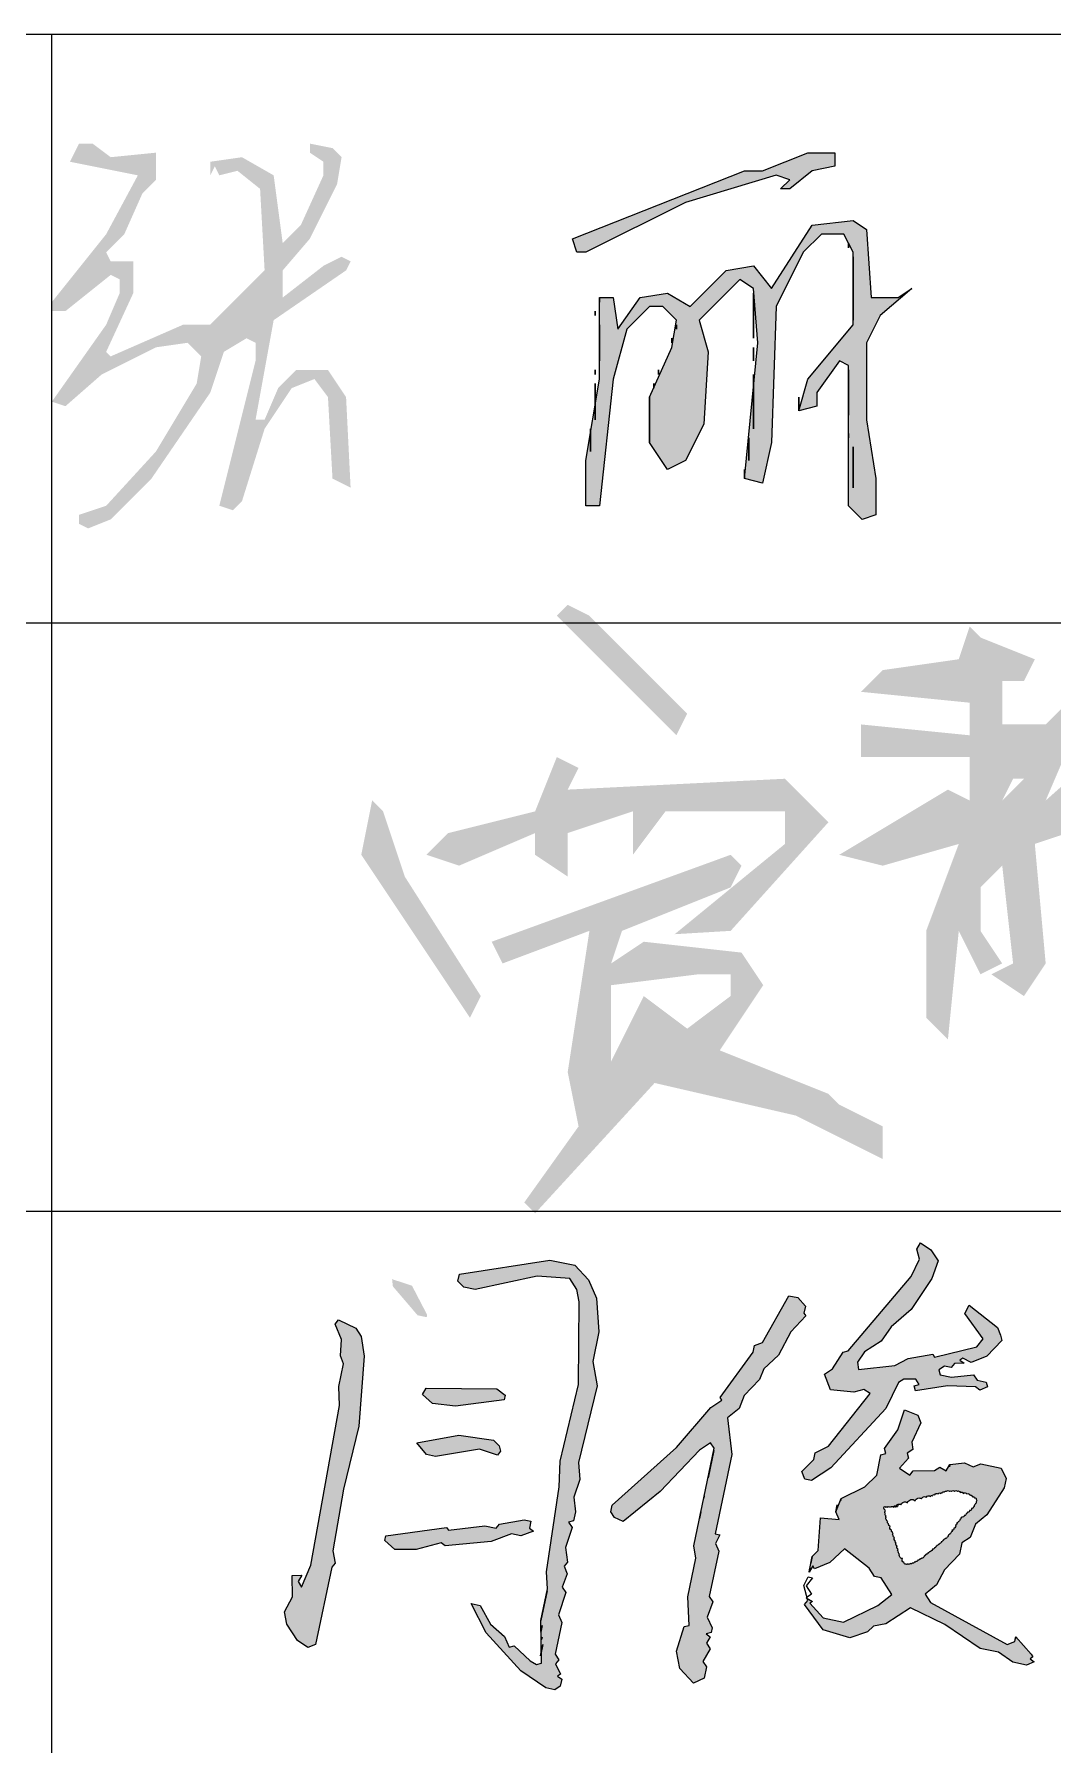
# Model space of a CAD drawing. Extents: x 5109802 to 7068445, y -422737 to 2032183.
# Drawn here: x 5113783 to 5114908, y -276416 to -274527 of the extents above; entities that cross this region are included whole.
import ezdxf

# ---------------------------------------------------------------- set-up
doc = ezdxf.new("R2010")
doc.units = 0
doc.header["$LTSCALE"] = 1000
doc.header["$MEASUREMENT"] = 0
doc.layers.get('0').update_dxf_attribs({"linetype": 'CONTINUOUS'})

msp = doc.modelspace()

# ---------------------------------------------------------------- hatches: boundary and pattern name
at = {"linetype": 'Continuous'}
h = msp.add_hatch(color=0, dxfattribs=at)
h.paths.add_polyline_path([(5113917.1, -274687.9), (5113917.1, -274657.9), (5113867.1, -274662.9), (5113847.1, -274647.9), (5113832.1, -274647.9), (5113822.1, -274667.9), (5113897.1, -274682.9), (5113862.1, -274747.9), (5113802.1, -274822.9), (5113802.1, -274832.9), (5113817.1, -274832.9), (5113867.1, -274792.9), (5113877.1, -274797.9), (5113877.1, -274812.9), (5113862.1, -274847.9), (5113802.1, -274932.9), (5113817.1, -274937.9), (5113857.1, -274902.9), (5113917.1, -274872.9), (5113952.1, -274867.9), (5113967.1, -274882.9), (5113962.1, -274912.9), (5113917.1, -274987.9), (5113862.1, -275047.9), (5113832.1, -275057.9), (5113832.1, -275067.9), (5113842.1, -275072.9), (5113867.1, -275062.9), (5113912.1, -275017.9), (5113977.1, -274922.9), (5113992.1, -274877.9), (5114017.1, -274862.9), (5114027.1, -274867.9), (5114027.1, -274887.9), (5113987.1, -275047.9), (5114002.1, -275052.9), (5114012.1, -275042.9), (5114037.1, -274962.9), (5114067.1, -274917.9), (5114092.1, -274907.9), (5114107.1, -274927.9), (5114112.1, -275017.9), (5114132.1, -275027.9), (5114127.1, -274927.9), (5114107.1, -274897.9), (5114072.1, -274897.9), (5114052.1, -274917.9), (5114037.1, -274952.9), (5114027.1, -274952.9), (5114047.1, -274842.9), (5114127.1, -274787.9), (5114132.1, -274777.9), (5114122.1, -274772.9), (5114102.1, -274782.9), (5114057.1, -274817.9), (5114057.1, -274787.9), (5114087.1, -274752.9), (5114117.1, -274692.9), (5114122.1, -274662.9), (5114112.1, -274652.9), (5114087.1, -274647.9), (5114087.1, -274657.9), (5114102.1, -274667.9), (5114102.1, -274682.9), (5114077.1, -274737.9), (5114057.1, -274757.9), (5114047.1, -274682.9), (5114012.1, -274662.9), (5113977.1, -274667.9), (5113977.1, -274682.9), (5113982.1, -274672.9), (5113987.1, -274682.9), (5114007.1, -274677.9), (5114032.1, -274697.9), (5114037.1, -274787.9), (5113977.1, -274847.9), (5113947.1, -274847.9), (5113867.1, -274882.9), (5113862.1, -274877.9), (5113892.1, -274812.9), (5113892.1, -274777.9), (5113867.1, -274777.9), (5113862.1, -274767.9), (5113882.1, -274747.9), (5113902.1, -274702.9)])
h.paths.add_polyline_path([(5114502.1, -274712.9), (5114602.1, -274682.9), (5114617.1, -274687.9), (5114607.1, -274697.9), (5114617.1, -274697.9), (5114642.1, -274677.9), (5114667.1, -274672.9), (5114667.1, -274657.9), (5114637.1, -274657.9), (5114587.1, -274677.9), (5114567.1, -274677.9), (5114377.1, -274752.9), (5114382.1, -274767.9), (5114392.1, -274767.9)])
h.paths.add_polyline_path([(5114437.1, -274852.9), (5114462.1, -274827.9), (5114477.1, -274827.9), (5114492.1, -274842.9), (5114487.1, -274872.9), (5114462.1, -274927.9), (5114462.1, -274977.9), (5114482.1, -275007.9), (5114502.1, -274997.9), (5114522.1, -274957.9), (5114527.1, -274877.9), (5114517.1, -274842.9), (5114562.1, -274797.9), (5114577.1, -274807.9), (5114582.1, -274867.9), (5114567.1, -275017.9), (5114587.1, -275022.9), (5114597.1, -274977.9), (5114602.1, -274827.9), (5114632.1, -274767.9), (5114652.1, -274747.9), (5114677.1, -274747.9), (5114687.1, -274767.9), (5114687.1, -274847.9), (5114637.1, -274907.9), (5114627.1, -274942.9), (5114647.1, -274937.9), (5114647.1, -274922.9), (5114672.1, -274887.9), (5114682.1, -274892.9), (5114682.1, -275047.9), (5114697.1, -275062.9), (5114712.1, -275057.9), (5114712.1, -275017.9), (5114702.1, -274952.9), (5114702.1, -274867.9), (5114717.1, -274837.9), (5114752.1, -274807.9), (5114737.1, -274817.9), (5114707.1, -274817.9), (5114702.1, -274742.9), (5114687.1, -274732.9), (5114642.1, -274737.9), (5114597.1, -274807.9), (5114577.1, -274782.9), (5114547.1, -274787.9), (5114507.1, -274827.9), (5114482.1, -274812.9), (5114452.1, -274817.9), (5114427.1, -274852.9), (5114422.1, -274817.9), (5114407.1, -274817.9), (5114407.1, -274822.9), (5114407.1, -274907.9), (5114392.1, -274997.9), (5114392.1, -275047.9), (5114407.1, -275047.9), (5114422.1, -274907.9)])
h.paths.add_polyline_path([(5115152.1, -274662.9), (5115187.1, -274652.9), (5115192.1, -274657.9), (5115172.1, -274692.9), (5115182.1, -274687.9), (5115242.1, -274627.9), (5115362.1, -274587.9), (5115367.1, -274577.9), (5115347.1, -274572.9), (5115337.1, -274582.9), (5115302.1, -274587.9), (5115247.1, -274612.9), (5115237.1, -274602.9), (5115257.1, -274562.9), (5115257.1, -274547.9), (5115247.1, -274542.9), (5115212.1, -274622.9), (5115132.1, -274662.9), (5115117.1, -274657.9), (5115107.1, -274612.9), (5115092.1, -274607.9), (5115092.1, -274642.9), (5115102.1, -274672.9), (5115037.1, -274702.9), (5115067.1, -274707.9), (5115077.1, -274697.9), (5115102.1, -274692.9), (5115122.1, -274722.9), (5115157.1, -274732.9), (5115112.1, -274782.9), (5115107.1, -274797.9), (5114992.1, -274902.9), (5114987.1, -274922.9), (5115027.1, -274927.9), (5115077.1, -274902.9), (5115132.1, -274862.9), (5115142.1, -274872.9), (5115142.1, -274902.9), (5115067.1, -274982.9), (5115067.1, -274992.9), (5115097.1, -274982.9), (5115152.1, -274987.9), (5115162.1, -274977.9), (5115162.1, -274907.9), (5115217.1, -274867.9), (5115242.1, -274867.9), (5115252.1, -274877.9), (5115252.1, -274897.9), (5115267.1, -274897.9), (5115277.1, -274877.9), (5115262.1, -274852.9), (5115202.1, -274857.9), (5115177.1, -274877.9), (5115162.1, -274877.9), (5115157.1, -274857.9), (5115202.1, -274827.9), (5115197.1, -274802.9), (5115187.1, -274792.9), (5115187.1, -274817.9), (5115177.1, -274827.9), (5115162.1, -274822.9), (5115162.1, -274787.9), (5115177.1, -274782.9), (5115157.1, -274757.9), (5115167.1, -274747.9), (5115167.1, -274732.9), (5115157.1, -274727.9), (5115162.1, -274712.9), (5115142.1, -274717.9), (5115122.1, -274687.9)])
h.paths.add_polyline_path([(5115342.1, -274732.9), (5115332.1, -274707.9), (5115337.1, -274682.9), (5115322.1, -274667.9), (5115317.1, -274712.9), (5115337.1, -274852.9), (5115332.1, -274902.9), (5115342.1, -274952.9), (5115342.1, -275062.9), (5115332.1, -275072.9), (5115297.1, -275077.9), (5115307.1, -275087.9), (5115357.1, -275087.9), (5115362.1, -275027.9), (5115362.1, -274992.9)])
h = msp.add_hatch(color=0)
h.dxf.hatch_style = 1
h.paths.add_polyline_path([(5114395.9, -275169.4), (5114371.9, -275157.4), (5114359.9, -275169.4), (5114491.9, -275301.4), (5114503.9, -275277.4)])
h = msp.add_hatch(color=0)
h.dxf.hatch_style = 1
h.paths.add_polyline_path([(5114887.9, -275217.4), (5114827.9, -275193.4), (5114815.9, -275181.4), (5114803.9, -275217.4), (5114719.9, -275229.4), (5114695.9, -275253.4), (5114815.9, -275265.4), (5114815.9, -275301.4), (5114695.9, -275289.4), (5114695.9, -275325.4), (5114815.9, -275325.4), (5114815.9, -275373.4), (5114791.9, -275361.4), (5114671.9, -275433.4), (5114719.9, -275445.4), (5114803.9, -275421.4), (5114767.9, -275517.4), (5114767.9, -275613.4), (5114791.9, -275637.4), (5114803.9, -275517.4), (5114827.9, -275565.4), (5114851.9, -275553.4), (5114827.9, -275517.4), (5114827.9, -275469.4), (5114851.9, -275445.4), (5114863.9, -275553.4), (5114839.9, -275565.4), (5114875.9, -275589.4), (5114899.9, -275553.4), (5114887.9, -275421.4), (5114959.9, -275397.4), (5114983.9, -275421.4), (5115007.9, -275409.4), (5114935.9, -275481.4), (5114959.9, -275505.4), (5114995.9, -275481.4), (5115007.9, -275625.4), (5114995.9, -275649.4), (5114971.9, -275601.4), (5114959.9, -275649.4), (5114995.9, -275697.4), (5115031.9, -275685.4), (5115031.9, -275493.4), (5115055.9, -275493.4), (5115103.9, -275445.4), (5115151.9, -275349.4), (5115259.9, -275325.4), (5115259.9, -275349.4), (5115223.9, -275337.4), (5115139.9, -275481.4), (5115163.9, -275493.4), (5115199.9, -275433.4), (5115247.9, -275397.4), (5115259.9, -275505.4), (5115307.9, -275505.4), (5115295.9, -275397.4), (5115343.9, -275409.4), (5115367.9, -275385.4), (5115403.9, -275385.4), (5115403.9, -275337.4), (5115355.9, -275253.4), (5115355.9, -275349.4), (5115343.9, -275373.4), (5115295.9, -275361.4), (5115295.9, -275313.4), (5115331.9, -275277.4), (5115319.9, -275253.4), (5115187.9, -275313.4), (5115115.9, -275277.4), (5115079.9, -275277.4), (5115019.9, -275313.4), (5115043.9, -275265.4), (5114971.9, -275253.4), (5114971.9, -275217.4), (5114899.9, -275289.4), (5114851.9, -275289.4), (5114851.9, -275241.4), (5114875.9, -275241.4)])
h.paths.add_polyline_path([(5114863.9, -275349.4), (5114875.9, -275349.4), (5114851.9, -275373.4)], flags=16)
h.paths.add_polyline_path([(5114935.9, -275289.4), (5114971.9, -275277.4), (5115007.9, -275277.4), (5114899.9, -275373.4)], flags=16)
h.paths.add_polyline_path([(5114995.9, -275373.4), (5115079.9, -275313.4), (5115115.9, -275313.4), (5115115.9, -275349.4), (5115043.9, -275469.4), (5115031.9, -275457.4), (5115067.9, -275409.4), (5115055.9, -275361.4)], flags=16)
h = msp.add_hatch(color=0)
h.dxf.hatch_style = 1
h.paths.add_polyline_path([(5114191.9, -275457.4), (5114167.9, -275385.4), (5114155.9, -275373.4), (5114143.9, -275433.4), (5114263.9, -275613.4), (5114275.9, -275589.4)])
h.paths.add_polyline_path([(5114335.9, -275409.4), (5114335.9, -275433.4), (5114371.9, -275457.4), (5114371.9, -275409.4), (5114443.9, -275385.4), (5114443.9, -275433.4), (5114479.9, -275385.4), (5114611.9, -275385.4), (5114611.9, -275421.4), (5114490.1, -275521.1), (5114551.9, -275517.4), (5114659.9, -275397.4), (5114611.9, -275349.4), (5114371.9, -275361.4), (5114383.9, -275337.4), (5114359.9, -275325.4), (5114335.9, -275385.4), (5114239.9, -275409.4), (5114215.9, -275433.4), (5114251.9, -275445.4)])
h.paths.add_polyline_path([(5114551.9, -275469.4), (5114563.9, -275445.4), (5114551.9, -275433.4), (5114287.9, -275529.4), (5114299.9, -275553.4), (5114395.9, -275517.4), (5114371.9, -275673.4), (5114383.9, -275733.4), (5114323.9, -275817.4), (5114335.9, -275829.4), (5114467.9, -275685.4), (5114623.9, -275721.4), (5114719.9, -275769.4), (5114719.9, -275733.4), (5114671.9, -275709.4), (5114659.9, -275697.4), (5114539.9, -275649.4), (5114587.9, -275577.4), (5114563.9, -275541.4), (5114455.9, -275529.4), (5114419.9, -275553.4), (5114431.9, -275517.4)])
h.paths.add_polyline_path([(5114419.9, -275577.4), (5114515.9, -275565.4), (5114551.9, -275565.4), (5114551.9, -275589.4), (5114503.9, -275625.4), (5114455.9, -275589.4), (5114419.9, -275661.4)], flags=16)
h = msp.add_hatch(color=256, dxfattribs=at)
h.paths.add_polyline_path([(5114147, -275987.1), (5114143.7, -275965.5), (5114137.7, -275956.4), (5114118.7, -275947.2), (5114115.2, -275951.7), (5114122, -275968.9), (5114120.9, -275986.9), (5114124.3, -275995.5), (5114119.1, -276020.5), (5114119.9, -276041.6), (5114088.3, -276218.1), (5114078, -276242.1), (5114074, -276236), (5114078.1, -276229), (5114067.6, -276229.5), (5114067.9, -276253.1), (5114059.2, -276269.6), (5114061.6, -276283.1), (5114073.5, -276301.3), (5114085, -276308.9), (5114093.5, -276305.5), (5114111.3, -276220.3), (5114114.9, -276215.8), (5114112.5, -276202.2), (5114124.1, -276134.1), (5114141.3, -276064.4)])
h.paths.add_polyline_path([(5114199.9, -275909.3), (5114177.9, -275902.1), (5114178.8, -275910.1), (5114206.1, -275942), (5114216.2, -275944.1), (5114216.7, -275941.6)])
h.paths.add_polyline_path([(5114338, -275898.9), (5114374.2, -275901.3), (5114382.1, -275913.4), (5114384.5, -275927), (5114383.7, -276018.3), (5114363.4, -276103), (5114362.6, -276131.6), (5114348.3, -276225.4), (5114349.6, -276244), (5114342.3, -276279), (5114342.9, -276326.2), (5114337.3, -276327.7), (5114330.3, -276323.6), (5114312.9, -276306.9), (5114307.4, -276308.4), (5114302, -276296.8), (5114286.5, -276283.1), (5114275.1, -276262.4), (5114265.1, -276260.3), (5114281.9, -276292.6), (5114320.2, -276334.6), (5114347.7, -276353.4), (5114357.7, -276355.5), (5114363.7, -276351.5), (5114365.3, -276344), (5114360.8, -276340.5), (5114363.8, -276338.5), (5114358.4, -276326.9), (5114362, -276322.4), (5114358, -276316.3), (5114365.3, -276281.3), (5114361.9, -276272.7), (5114369.7, -276248.2), (5114365.7, -276242.1), (5114371.3, -276227.6), (5114367.9, -276219), (5114371.5, -276214.5), (5114369.6, -276198.4), (5114376.8, -276176.4), (5114372.8, -276170.4), (5114378.4, -276168.9), (5114380.5, -276158.9), (5114378.6, -276142.8), (5114385.3, -276123.3), (5114384, -276104.7), (5114404.3, -276020), (5114399.5, -275992.9), (5114406.3, -275960.3), (5114403.6, -275923.1), (5114394.7, -275902.9), (5114379.8, -275886.7), (5114352.3, -275881), (5114252.2, -275896.7), (5114250.6, -275904.2), (5114257.1, -275910.8), (5114269.6, -275913.4)])
h.paths.add_polyline_path([(5114293.8, -276023.1), (5114215.5, -276022.4), (5114211.4, -276029.4), (5114222.4, -276039.5), (5114247.9, -276042.2), (5114301.7, -276035.2), (5114302.8, -276030.2)])
h.paths.add_polyline_path([(5114296.3, -276086.3), (5114289.8, -276079.8), (5114251.7, -276074.4), (5114205.4, -276083), (5114215.8, -276095.7), (5114225.9, -276097.8), (5114274.6, -276089.7), (5114294.2, -276096.4), (5114297.7, -276091.9)])
h.paths.add_polyline_path([(5114310, -276183.4), (5114320, -276185.5), (5114334.1, -276180.6), (5114329.6, -276177), (5114331.2, -276169.5), (5114323.7, -276167.9), (5114296.5, -276172.7), (5114293, -276177.2), (5114280.4, -276174.6), (5114240.2, -276179.2), (5114238.2, -276176.2), (5114170.9, -276185.7), (5114169.8, -276190.7), (5114180.8, -276200.8), (5114204.4, -276200.5), (5114232.1, -276193.2), (5114236.5, -276196.8), (5114287.3, -276191.7)])
h.paths.add_polyline_path([(5114583.6, -276013), (5114588.7, -276001), (5114604.9, -275986.1), (5114618.2, -275960.1), (5114634.9, -275942.7), (5114632.9, -275939.7), (5114634.5, -275932.1), (5114626, -275922.5), (5114616, -275920.4), (5114586.9, -275971.9), (5114578.4, -275975.3), (5114576.8, -275982.8), (5114540.2, -276032.7), (5114542.2, -276035.8), (5114530.1, -276043.7), (5114492, -276088), (5114421.2, -276151.7), (5114419.6, -276159.2), (5114423.6, -276165.3), (5114433.1, -276169.9), (5114474.1, -276136.6), (5114517.6, -276090.8), (5114529.7, -276082.9), (5114533.7, -276088.9), (5114511.2, -276196.7), (5114513.6, -276210.2), (5114504.7, -276252.8), (5114505.9, -276284.5), (5114500.4, -276285.9), (5114492.1, -276313), (5114495.9, -276332.1), (5114510.9, -276348.3), (5114522.5, -276342.9), (5114525.1, -276330.3), (5114521.1, -276324.3), (5114529.3, -276310.3), (5114525.3, -276304.2), (5114529.4, -276297.2), (5114524.9, -276293.7), (5114530.4, -276292.2), (5114531.5, -276287.2), (5114526.1, -276275.6), (5114532.2, -276258.6), (5114528.3, -276252.5), (5114538.7, -276202.4), (5114535.3, -276193.9), (5114539.9, -276184.4), (5114534.9, -276183.3), (5114553.2, -276095.6), (5114548.6, -276055.4), (5114561.2, -276045), (5114566.9, -276030.5)])
h.paths.add_polyline_path([(5114729.2, -275954.6), (5114751.4, -275935.7), (5114774.3, -275901.2), (5114781, -275881.7), (5114773.1, -275869.6), (5114761.6, -275861.9), (5114757.5, -275868.9), (5114760.5, -275880), (5114751.3, -275899), (5114681.8, -275981.3), (5114676.2, -275982.7), (5114664.5, -276001.2), (5114655.4, -276007.1), (5114662.3, -276024.3), (5114687.9, -276027), (5114699, -276024.1), (5114705.9, -276028.2), (5114659.8, -276086.5), (5114645.1, -276093.9), (5114643.6, -276101.4), (5114630.4, -276114.4), (5114633.8, -276122.9), (5114641.3, -276124.5), (5114662.6, -276110.6), (5114723.4, -276044.9), (5114737.2, -276016.4), (5114743.2, -276012.4), (5114756.3, -276012.5), (5114760.3, -276018.6), (5114754.7, -276020), (5114756.2, -276025.6), (5114791.4, -276019.9), (5114822.5, -276021.1), (5114827, -276024.7), (5114835.5, -276021.2), (5114834.1, -276015.7), (5114824.1, -276013.6), (5114820.1, -276007.6), (5114796, -276010.4), (5114783.4, -276007.7), (5114782, -276002.2), (5114788, -275998.2), (5114795.6, -275999.8), (5114799.1, -275995.3), (5114809.7, -275994.9), (5114805.2, -275991.4), (5114808.2, -275989.4), (5114817.7, -275994), (5114834.8, -275987.1), (5114851.6, -275969.7), (5114850.1, -275964.1), (5114846.7, -275955.6), (5114815.2, -275930.7), (5114810.6, -275940.2), (5114831, -275968), (5114823.9, -275977), (5114777.1, -275988.1), (5114775.1, -275985.1), (5114748, -275989.9), (5114733.3, -275997.3), (5114693.1, -276001.9), (5114692.2, -275993.9), (5114699.8, -275982.4), (5114718, -275970.5)])
h.paths.add_polyline_path([(5114752.2, -276082.3), (5114761.9, -276060.8), (5114758.5, -276052.2), (5114743.9, -276046.6), (5114736.7, -276068.6), (5114722, -276089), (5114723.4, -276094.6), (5114717.9, -276096), (5114713.2, -276118.6), (5114700, -276131.5), (5114673.8, -276144.4), (5114668.2, -276158.9), (5114671.6, -276167.4), (5114651, -276165.7), (5114648.7, -276201.9), (5114642.1, -276208.3), (5114640.6, -276215.9), (5114638.5, -276225.9), (5114642.5, -276218.9), (5114644.5, -276221.9), (5114661.6, -276215), (5114677.8, -276200.1), (5114704.8, -276221.4), (5114710.7, -276230.5), (5114718.2, -276232.1), (5114730.1, -276250.3), (5114714.5, -276262.7), (5114676.6, -276280.9), (5114654.1, -276276.2), (5114639.2, -276260), (5114642.2, -276258.1), (5114636.6, -276254.8), (5114637.2, -276257), (5114633.6, -276261.5), (5114654, -276289.3), (5114683.5, -276298.1), (5114703.2, -276291.7), (5114709.7, -276285.2), (5114723.3, -276282.9), (5114750.6, -276265), (5114788.6, -276283.4), (5114827.5, -276309.9), (5114847.6, -276314.1), (5114863.5, -276325.2), (5114878.6, -276328.4), (5114887.1, -276324.9), (5114882.6, -276321.4), (5114885.7, -276319.4), (5114883.7, -276316.4), (5114866.8, -276297.2), (5114866.3, -276299.7), (5114865.7, -276302.2), (5114857.2, -276305.6), (5114772.7, -276259.2), (5114766.8, -276250.1), (5114779.4, -276239.7), (5114788.1, -276223.2), (5114804.8, -276205.7), (5114807.4, -276193.2), (5114816.5, -276187.3), (5114822.2, -276172.8), (5114834.8, -276162.3), (5114854.2, -276132.4), (5114856.3, -276122.3), (5114850.8, -276110.7), (5114828.3, -276106), (5114819.7, -276109.5), (5114810.2, -276104.9), (5114794.1, -276106.7), (5114790.1, -276113.7), (5114783.1, -276109.7), (5114777, -276113.6), (5114753.4, -276113.9), (5114749.8, -276118.4), (5114738.4, -276110.8), (5114748.5, -276099.8), (5114747, -276094.3), (5114753.1, -276090.3)])
h.paths.add_polyline_path([(5114755.8, -276146.8, -0.520567), (5114762.8, -276144.7, -0.520567), (5114768.2, -276143, -0.520567), (5114772.6, -276142, -0.520567), (5114774.7, -276141.4, -0.520567), (5114777.4, -276140.3, -0.520567), (5114781.2, -276139.2, -0.520567), (5114783.9, -276138.7, -0.520567), (5114785.6, -276138.2, -0.520567), (5114788.3, -276137.1, -0.520567), (5114790.4, -276136.5, -0.520567), (5114793.7, -276136.5, -0.520567), (5114795.9, -276136.5, -0.520567), (5114799.1, -276136.5, -0.520567), (5114802.4, -276136.5, -0.520567), (5114804.5, -276136.5, -0.520567), (5114805.6, -276137.6, -0.520567), (5114808.9, -276138.7, -0.520567), (5114812.7, -276139.2, -0.520567), (5114816.5, -276140.9, -0.520567), (5114818.1, -276141.4, -0.520567), (5114819.2, -276142.5, -0.520567), (5114821.3, -276143.6, -0.520567), (5114823, -276145.2, -0.520567), (5114823, -276147.9, -0.520567), (5114821.9, -276150.1, -0.520567), (5114820.8, -276151.7, -0.520567), (5114819.7, -276153.9, -0.520567), (5114818.1, -276155.5, -0.520567), (5114815.9, -276157.7, -0.520567), (5114813.7, -276159.3, -0.520567), (5114812.1, -276160.9, -0.520567), (5114810, -276163.1, -0.520567), (5114807.2, -276164.7, -0.520567), (5114806.2, -276165.8, -0.520567), (5114805.1, -276167.4, -0.520567), (5114803.4, -276169.6, -0.520567), (5114801.8, -276171.2, -0.520567), (5114800.2, -276173.4, -0.520567), (5114798.6, -276177.2, -0.520567), (5114796.4, -276179.3, -0.520567), (5114795.3, -276181.5, -0.520567), (5114793.2, -276183.7, -0.520567), (5114792.1, -276184.7, -0.520567), (5114791, -276186.9, -0.520567), (5114788.8, -276188.5, -0.520567), (5114787.2, -276189.6, -0.520567), (5114786.1, -276190.7, -0.520567), (5114784.5, -276192.3, -0.520567), (5114782.9, -276193.9, -0.520567), (5114781.2, -276195, -0.520567), (5114779.6, -276196.1, -0.520567), (5114778.5, -276197.2, -0.520567), (5114776.9, -276198.8, -0.520567), (5114774.7, -276200.4, -0.520567), (5114773.1, -276202.1, -0.520567), (5114771.5, -276203.2, -0.520567), (5114769.8, -276204.2, -0.520567), (5114767.7, -276205.9, -0.520567), (5114766.6, -276206.9, -0.520567), (5114765.5, -276208, -0.520567), (5114762.8, -276210.2, -0.520567), (5114761.2, -276210.7, -0.520567), (5114758.5, -276212.4, -0.520567), (5114756.3, -276214, -0.520567), (5114754.7, -276214.5, -0.520567), (5114752.5, -276215.6, -0.520567), (5114750.3, -276216.2, -0.520567), (5114748.7, -276216.7, -0.520567), (5114747.1, -276216.7, -0.520567), (5114745.5, -276216.7, -0.520567), (5114743.3, -276215.1, -0.520567), (5114741.7, -276210.7, -0.520567), (5114738.4, -276205.3, -0.520567), (5114737.3, -276202.6, -0.520567), (5114736.8, -276199.9, -0.520567), (5114735.7, -276196.7, -0.520567), (5114734.6, -276195, -0.520567), (5114734.6, -276193.4, -0.520567), (5114734.1, -276191.2, -0.520567), (5114733, -276187.4, -0.520567), (5114731.4, -276185.3, -0.520567), (5114731.4, -276183.1, -0.520567), (5114730.8, -276181.5, -0.520567), (5114729.7, -276179.3, -0.520567), (5114728.1, -276175, -0.520567), (5114726.5, -276172.3, -0.520567), (5114725.4, -276169.6, -0.520567), (5114724.3, -276167.9, -0.520567), (5114723.8, -276165.2, -0.520567), (5114723.8, -276163.6, -0.520567), (5114722.7, -276162, -0.520567), (5114722.7, -276160.4, -0.520567), (5114722.7, -276158.7, -0.520567), (5114722.7, -276157.1, -0.520567), (5114721.6, -276155.5, -0.520567), (5114721.1, -276153.9, -0.520567), (5114723.2, -276153.9, -0.520567), (5114724.9, -276153.9, -0.520567), (5114727, -276153.9, -0.520567), (5114728.7, -276153.9, -0.435193), (5114731.5, -276153.5, -0.455955), (5114734.6, -276152.8, -0.520567), (5114740, -276151.2, -0.520567), (5114747.1, -276149, -0.520567)], flags=16)
h.paths.add_polyline_path([(5115120.5, -276046.8), (5115082.5, -276028.4), (5115076, -276021.8), (5115068, -276022.8), (5115061.5, -276016.2), (5115044, -276012.5), (5115049.8, -276034.7), (5115078.8, -276046), (5115085.3, -276052.5), (5115084.3, -276057.6), (5115106.8, -276062.3), (5115122, -276052.4)])
h.paths.add_polyline_path([(5115036.2, -276099.8), (5115019.2, -276093.6), (5115000.6, -276095), (5115008, -276109.6), (5115040, -276118.9), (5115041.9, -276135), (5115048.4, -276141.6), (5115057.1, -276125.1)])
h.paths.add_polyline_path([(5115077.5, -276202.6), (5115076, -276197.1), (5115085.1, -276191.1), (5115081.1, -276185.1), (5115089.2, -276184.1), (5115087.7, -276178.6), (5115093.3, -276177.1), (5115093.8, -276174.6), (5115084.8, -276167.5), (5115084.3, -276170), (5115083.8, -276172.5), (5115075.2, -276176), (5115045.3, -276206.3), (5115040.7, -276215.8), (5115025, -276228.2), (5115020.4, -276237.7), (5114985.1, -276256.5), (5114983.6, -276264), (5114987.5, -276270.1), (5115002, -276275.7), (5115025.2, -276264.9), (5115056.7, -276227), (5115054.7, -276224), (5115063.8, -276218), (5115062.3, -276212.5)])
h.paths.add_polyline_path([(5115214.7, -276009), (5115234.9, -276000.1), (5115288.7, -275993.1), (5115303.7, -275996.2), (5115327.8, -275993.4), (5115331.8, -275999.5), (5115333.9, -275989.4), (5115350.4, -275998.1), (5115358.9, -275994.7), (5115360, -275989.7), (5115342, -275975.4), (5115344, -275978.5), (5115338, -275982.4), (5115326.5, -275974.8), (5115295.4, -275973.5), (5115291.8, -275978), (5115269.3, -275973.3), (5115255.7, -275975.7), (5115251.7, -275969.6), (5115267.5, -275944.2), (5115272.2, -275921.6), (5115266.8, -275910), (5115252.8, -275901.9), (5115249.3, -275906.4), (5115246.5, -275931.9), (5115220.1, -275970.9), (5115214.5, -275972.3), (5115213, -275979.8), (5115170.1, -275997), (5115169.6, -275999.5), (5115168, -276007.1), (5115174, -276016.2), (5115141.1, -276048.5), (5115139, -276058.5), (5115130.9, -276059.5), (5115126.3, -276069), (5115135.8, -276073.6), (5115139.9, -276066.6), (5115144.9, -276067.6), (5115149, -276060.6), (5115154, -276061.7), (5115152.6, -276056.1), (5115175.7, -276045.3), (5115180.3, -276035.8), (5115198, -276026.4)])

# ---------------------------------------------------------------- linework, layer by layer
for p, q in [((5112302.1, -274527.1), (5123302.1, -274527.1)), ((5113802.1, -277777.1), (5113802.1, -274527.1)), ((5112302.1, -275177.1), (5117802.1, -275177.1)), ((5112302.1, -275827.1), (5117802.1, -275827.1))]:
    msp.add_line(p, q)
at = {"color": 0, "linetype": 'Continuous'}
for points in [[(5114667.1, -274657.9), (5114667.1, -274672.9), (5114642.1, -274677.9), (5114617.1, -274697.9), (5114607.1, -274697.9), (5114617.1, -274687.9), (5114602.1, -274682.9), (5114502.1, -274712.9), (5114392.1, -274767.9), (5114382.1, -274767.9), (5114377.1, -274752.9), (5114567.1, -274677.9), (5114587.1, -274677.9), (5114637.1, -274657.9), (5114667.1, -274657.9)], [(5114737.1, -274817.9), (5114752.1, -274807.9), (5114717.1, -274837.9), (5114702.1, -274867.9), (5114702.1, -274952.9), (5114712.1, -275017.9), (5114712.1, -275057.9), (5114697.1, -275062.9), (5114682.1, -275047.9), (5114682.1, -274892.9), (5114672.1, -274887.9), (5114647.1, -274922.9), (5114647.1, -274937.9), (5114627.1, -274942.9), (5114637.1, -274907.9), (5114687.1, -274847.9), (5114687.1, -274767.9), (5114677.1, -274747.9), (5114652.1, -274747.9), (5114632.1, -274767.9), (5114602.1, -274827.9), (5114597.1, -274977.9), (5114587.1, -275022.9), (5114567.1, -275017.9), (5114582.1, -274867.9), (5114577.1, -274807.9), (5114562.1, -274797.9), (5114517.1, -274842.9), (5114527.1, -274877.9), (5114522.1, -274957.9), (5114502.1, -274997.9), (5114482.1, -275007.9), (5114462.1, -274977.9), (5114462.1, -274927.9), (5114487.1, -274872.9), (5114492.1, -274842.9), (5114477.1, -274827.9), (5114462.1, -274827.9), (5114437.1, -274852.9), (5114422.1, -274907.9), (5114407.1, -275047.9), (5114392.1, -275047.9), (5114392.1, -274997.9), (5114407.1, -274907.9), (5114407.1, -274817.9), (5114422.1, -274817.9), (5114427.1, -274852.9), (5114452.1, -274817.9), (5114482.1, -274812.9), (5114507.1, -274827.9), (5114547.1, -274787.9), (5114577.1, -274782.9), (5114597.1, -274807.9), (5114642.1, -274737.9), (5114687.1, -274732.9), (5114702.1, -274742.9), (5114707.1, -274817.9), (5114737.1, -274817.9)], [(5114682.1, -274757.9), (5114682.1, -274762.9), (5114682.1, -274757.9)], [(5114687.1, -274772.9), (5114687.1, -274842.9), (5114687.1, -274772.9)], [(5114407.1, -274817.9), (5114407.1, -274822.9), (5114407.1, -274817.9)], [(5114577.1, -274812.9), (5114577.1, -274862.9), (5114577.1, -274812.9)], [(5114402.1, -274832.9), (5114402.1, -274837.9), (5114402.1, -274832.9)], [(5114407.1, -274847.9), (5114407.1, -274887.9), (5114407.1, -274847.9)], [(5114492.1, -274847.9), (5114492.1, -274852.9), (5114492.1, -274847.9)], [(5114487.1, -274862.9), (5114487.1, -274867.9), (5114487.1, -274862.9)], [(5114577.1, -274872.9), (5114577.1, -274887.9), (5114577.1, -274872.9)], [(5114402.1, -274897.9), (5114402.1, -274902.9), (5114402.1, -274897.9)], [(5114402.1, -274912.9), (5114402.1, -274952.9), (5114402.1, -274912.9)], [(5114467.1, -274912.9), (5114467.1, -274917.9), (5114467.1, -274912.9)], [(5114472.1, -274897.9), (5114472.1, -274902.9), (5114472.1, -274897.9)], [(5114577.1, -274902.9), (5114577.1, -274962.9), (5114577.1, -274902.9)], [(5114682.1, -274897.9), (5114682.1, -274947.9), (5114682.1, -274897.9)], [(5114462.1, -274927.9), (5114462.1, -274977.9), (5114462.1, -274927.9)], [(5114627.1, -274927.9), (5114627.1, -274942.9), (5114627.1, -274927.9)], [(5114397.1, -274962.9), (5114397.1, -274987.9), (5114397.1, -274962.9)], [(5114682.1, -274967.9), (5114682.1, -274972.9), (5114682.1, -274967.9)], [(5114572.1, -274972.9), (5114572.1, -274997.9), (5114572.1, -274972.9)], [(5114687.1, -274982.9), (5114687.1, -275027.9), (5114687.1, -274982.9)], [(5114567.1, -275007.9), (5114567.1, -275017.9), (5114567.1, -275007.9)]]:
    msp.add_lwpolyline(points, dxfattribs=at)
at = {"linetype": 'Continuous'}
for points in [[(5114850.1, -275964.1), (5114851.6, -275969.7), (5114834.8, -275987.1), (5114817.7, -275994), (5114808.2, -275989.4), (5114805.2, -275991.4), (5114809.7, -275994.9), (5114799.1, -275995.3), (5114795.6, -275999.8), (5114788, -275998.2), (5114782, -276002.2), (5114783.4, -276007.7), (5114796, -276010.4), (5114820.1, -276007.6), (5114824.1, -276013.6), (5114834.1, -276015.7), (5114835.5, -276021.2), (5114827, -276024.7), (5114822.5, -276021.1), (5114791.4, -276019.9), (5114756.2, -276025.6), (5114754.7, -276020), (5114760.3, -276018.6), (5114756.3, -276012.5), (5114743.2, -276012.4), (5114737.2, -276016.4), (5114723.4, -276044.9), (5114662.6, -276110.6), (5114641.3, -276124.5), (5114633.8, -276122.9), (5114630.4, -276114.4), (5114643.6, -276101.4), (5114645.1, -276093.9), (5114659.8, -276086.5), (5114705.9, -276028.2), (5114699, -276024.1), (5114687.9, -276027), (5114662.3, -276024.3), (5114655.4, -276007.1), (5114664.5, -276001.2), (5114676.2, -275982.7), (5114681.8, -275981.3), (5114751.3, -275899), (5114760.5, -275880), (5114757.5, -275868.9), (5114761.6, -275861.9), (5114773.1, -275869.6), (5114781, -275881.7), (5114774.3, -275901.2), (5114751.4, -275935.7), (5114729.2, -275954.6), (5114718, -275970.5), (5114699.8, -275982.4), (5114692.2, -275993.9), (5114693.1, -276001.9), (5114733.3, -275997.3), (5114748, -275989.9), (5114775.1, -275985.1), (5114777.1, -275988.1), (5114823.9, -275977), (5114831, -275968), (5114810.6, -275940.2), (5114815.2, -275930.7), (5114846.7, -275955.6), (5114850.1, -275964.1)], [(5114365.3, -276344), (5114363.7, -276351.5), (5114357.7, -276355.5), (5114347.7, -276353.4), (5114320.2, -276334.6), (5114281.9, -276292.6), (5114265.1, -276260.3), (5114275.1, -276262.4), (5114286.5, -276283.1), (5114302, -276296.8), (5114307.4, -276308.4), (5114312.9, -276306.9), (5114330.3, -276323.6), (5114337.3, -276327.7), (5114342.9, -276326.2), (5114342.3, -276279), (5114349.6, -276244), (5114348.3, -276225.4), (5114362.6, -276131.6), (5114363.4, -276103), (5114383.7, -276018.3), (5114384.5, -275927), (5114382.1, -275913.4), (5114374.2, -275901.3), (5114338, -275898.9), (5114269.6, -275913.4), (5114257.1, -275910.8), (5114250.6, -275904.2), (5114252.2, -275896.7), (5114352.3, -275881), (5114379.8, -275886.7), (5114394.7, -275902.9), (5114403.6, -275923.1), (5114406.3, -275960.3), (5114399.5, -275992.9), (5114404.3, -276020), (5114384, -276104.7), (5114385.3, -276123.3), (5114378.6, -276142.8), (5114380.5, -276158.9), (5114378.4, -276168.9), (5114372.8, -276170.4), (5114376.8, -276176.4), (5114369.6, -276198.4), (5114371.5, -276214.5), (5114367.9, -276219), (5114371.3, -276227.6), (5114365.7, -276242.1), (5114369.7, -276248.2), (5114361.9, -276272.7), (5114365.3, -276281.3), (5114358, -276316.3), (5114362, -276322.4), (5114358.4, -276326.9), (5114363.8, -276338.5), (5114360.8, -276340.5), (5114365.3, -276344)], [(5114634.5, -275932.1), (5114632.9, -275939.7), (5114634.9, -275942.7), (5114618.2, -275960.1), (5114604.9, -275986.1), (5114588.7, -276001), (5114583.6, -276013), (5114566.9, -276030.5), (5114561.2, -276045), (5114548.6, -276055.4), (5114553.2, -276095.6), (5114534.9, -276183.3), (5114539.9, -276184.4), (5114535.3, -276193.9), (5114538.7, -276202.4), (5114528.3, -276252.5), (5114532.2, -276258.6), (5114526.1, -276275.6), (5114531.5, -276287.2), (5114530.4, -276292.2), (5114524.9, -276293.7), (5114529.4, -276297.2), (5114525.3, -276304.2), (5114529.3, -276310.3), (5114521.1, -276324.3), (5114525.1, -276330.3), (5114522.5, -276342.9), (5114510.9, -276348.3), (5114495.9, -276332.1), (5114492.1, -276313), (5114500.4, -276285.9), (5114505.9, -276284.5), (5114504.7, -276252.8), (5114513.6, -276210.2), (5114511.2, -276196.7), (5114533.7, -276088.9), (5114529.7, -276082.9), (5114517.6, -276090.8), (5114474.1, -276136.6), (5114433.1, -276169.9), (5114423.6, -276165.3), (5114419.6, -276159.2), (5114421.2, -276151.7), (5114492, -276088), (5114530.1, -276043.7), (5114542.2, -276035.8), (5114540.2, -276032.7), (5114576.8, -275982.8), (5114578.4, -275975.3), (5114586.9, -275971.9), (5114616, -275920.4), (5114626, -275922.5), (5114634.5, -275932.1)], [(5114114.9, -276215.8), (5114111.3, -276220.3), (5114093.5, -276305.5), (5114085, -276308.9), (5114073.5, -276301.3), (5114061.6, -276283.1), (5114059.2, -276269.6), (5114067.9, -276253.1), (5114067.6, -276229.5), (5114078.1, -276229), (5114074, -276236), (5114078, -276242.1), (5114088.3, -276218.1), (5114119.9, -276041.6), (5114119.1, -276020.5), (5114124.3, -275995.5), (5114120.9, -275986.9), (5114122, -275968.9), (5114115.2, -275951.7), (5114118.7, -275947.2), (5114137.7, -275956.4), (5114143.7, -275965.5), (5114147, -275987.1), (5114141.3, -276064.4), (5114124.1, -276134.1), (5114112.5, -276202.2), (5114114.9, -276215.8)], [(5114302.8, -276030.2), (5114301.7, -276035.2), (5114247.9, -276042.2), (5114222.4, -276039.5), (5114211.4, -276029.4), (5114215.5, -276022.4), (5114293.8, -276023.1), (5114302.8, -276030.2)], [(5114883.7, -276316.4), (5114885.7, -276319.4), (5114882.6, -276321.4), (5114887.1, -276324.9), (5114878.6, -276328.4), (5114863.5, -276325.2), (5114847.6, -276314.1), (5114827.5, -276309.9), (5114788.6, -276283.4), (5114750.6, -276265), (5114723.3, -276282.9), (5114709.7, -276285.2), (5114703.2, -276291.7), (5114683.5, -276298.1), (5114654, -276289.3), (5114633.6, -276261.5), (5114637.2, -276257), (5114632.8, -276240.4), (5114637.4, -276230.9), (5114642.4, -276231.9), (5114635.3, -276240.9), (5114641.3, -276250), (5114635.2, -276254), (5114642.2, -276258.1), (5114639.2, -276260), (5114654.1, -276276.2), (5114676.6, -276280.9), (5114714.5, -276262.7), (5114730.1, -276250.3), (5114718.2, -276232.1), (5114710.7, -276230.5), (5114704.8, -276221.4), (5114677.8, -276200.1), (5114661.6, -276215), (5114644.5, -276221.9), (5114642.5, -276218.9), (5114638.5, -276225.9), (5114642.1, -276208.3), (5114648.7, -276201.9), (5114651, -276165.7), (5114671.6, -276167.4), (5114668.2, -276158.9), (5114673.8, -276144.4), (5114700, -276131.5), (5114713.2, -276118.6), (5114717.9, -276096), (5114723.4, -276094.6), (5114722, -276089), (5114736.7, -276068.6), (5114743.9, -276046.6), (5114758.5, -276052.2), (5114761.9, -276060.8), (5114752.2, -276082.3), (5114753.1, -276090.3), (5114747, -276094.3), (5114748.5, -276099.8), (5114738.4, -276110.8), (5114749.8, -276118.4), (5114753.4, -276113.9), (5114777, -276113.6), (5114783.1, -276109.7), (5114790.1, -276113.7), (5114794.1, -276106.7), (5114810.2, -276104.9), (5114819.7, -276109.5), (5114828.3, -276106), (5114850.8, -276110.7), (5114856.3, -276122.3), (5114854.2, -276132.4), (5114834.8, -276162.3), (5114822.2, -276172.8), (5114816.5, -276187.3), (5114807.4, -276193.2), (5114804.8, -276205.7), (5114788.1, -276223.2), (5114779.4, -276239.7), (5114766.8, -276250.1), (5114772.7, -276259.2), (5114857.2, -276305.6), (5114865.7, -276302.2), (5114866.8, -276297.2), (5114883.7, -276316.4)], [(5114296.3, -276086.3), (5114297.7, -276091.9), (5114294.2, -276096.4), (5114274.6, -276089.7), (5114225.9, -276097.8), (5114215.8, -276095.7), (5114205.4, -276083), (5114251.7, -276074.4), (5114289.8, -276079.8), (5114296.3, -276086.3)], [(5114533.2, -276091.4), (5114526.9, -276121.5), (5114533.2, -276091.4)], [(5114794.1, -276106.7), (5114793.6, -276109.2), (5114794.1, -276106.7)], [(5114522.7, -276141.5), (5114522.2, -276144), (5114522.7, -276141.5)], [(5114519, -276159.1), (5114517.5, -276166.6), (5114519, -276159.1)], [(5114669.7, -276151.3), (5114668.2, -276158.9), (5114669.7, -276151.3)], [(5114673.8, -276144.4), (5114673.3, -276146.9), (5114673.8, -276144.4)], [(5114329.6, -276177), (5114334.1, -276180.6), (5114320, -276185.5), (5114310, -276183.4), (5114287.3, -276191.7), (5114236.5, -276196.8), (5114232.1, -276193.2), (5114204.4, -276200.5), (5114180.8, -276200.8), (5114169.8, -276190.7), (5114170.9, -276185.7), (5114238.2, -276176.2), (5114240.2, -276179.2), (5114280.4, -276174.6), (5114293, -276177.2), (5114296.5, -276172.7), (5114323.7, -276167.9), (5114331.2, -276169.5), (5114329.6, -276177)], [(5114642.1, -276208.3), (5114640.6, -276215.9), (5114642.1, -276208.3)], [(5114639.5, -276220.9), (5114638.5, -276225.9), (5114639.5, -276220.9)], [(5114349.1, -276246.5), (5114342.3, -276279), (5114349.1, -276246.5)], [(5114343.7, -276284.6), (5114342.2, -276292.1), (5114343.7, -276284.6)], [(5114344.6, -276305.7), (5114341.9, -276318.2), (5114344.6, -276305.7)], [(5114343.6, -276297.6), (5114343.1, -276300.1), (5114343.6, -276297.6)], [(5114866.8, -276297.2), (5114866.3, -276299.7), (5114866.8, -276297.2)]]:
    msp.add_lwpolyline(points, dxfattribs=at)
msp.add_lwpolyline([(5114731.4, -276153.9, -0.520567), (5114734.6, -276152.8, -0.520567), (5114734.6, -276152.8, -0.520567), (5114740, -276151.2, -0.520567), (5114740, -276151.2, -0.520567), (5114747.1, -276149, -0.520567), (5114747.1, -276149, -0.520567), (5114755.8, -276146.8, -0.520567), (5114755.8, -276146.8, -0.520567), (5114762.8, -276144.7, -0.520567), (5114762.8, -276144.7, -0.520567), (5114768.2, -276143, -0.520567), (5114768.2, -276143, -0.520567), (5114772.6, -276142, -0.520567), (5114772.6, -276142, -0.520567), (5114774.7, -276141.4, -0.520567), (5114774.7, -276141.4, -0.520567), (5114777.4, -276140.3, -0.520567), (5114777.4, -276140.3, -0.520567), (5114781.2, -276139.2, -0.520567), (5114781.2, -276139.2, -0.520567), (5114783.9, -276138.7, -0.520567), (5114783.9, -276138.7, -0.520567), (5114785.6, -276138.2, -0.520567), (5114785.6, -276138.2, -0.520567), (5114788.3, -276137.1, -0.520567), (5114788.3, -276137.1, -0.520567), (5114790.4, -276136.5, -0.520567), (5114790.4, -276136.5, -0.520567), (5114793.7, -276136.5, -0.520567), (5114793.7, -276136.5, -0.520567), (5114795.9, -276136.5, -0.520567), (5114795.9, -276136.5, -0.520567), (5114799.1, -276136.5, -0.520567), (5114799.1, -276136.5, -0.520567), (5114802.4, -276136.5, -0.520567), (5114802.4, -276136.5, -0.520567), (5114804.5, -276136.5, -0.520567), (5114804.5, -276136.5, -0.520567), (5114805.6, -276137.6, -0.520567), (5114805.6, -276137.6, -0.520567), (5114808.9, -276138.7, -0.520567), (5114808.9, -276138.7, -0.520567), (5114812.7, -276139.2, -0.520567), (5114812.7, -276139.2, -0.520567), (5114816.5, -276140.9, -0.520567), (5114816.5, -276140.9, -0.520567), (5114818.1, -276141.4, -0.520567), (5114818.1, -276141.4, -0.520567), (5114819.2, -276142.5, -0.520567), (5114819.2, -276142.5, -0.520567), (5114821.3, -276143.6, -0.520567), (5114821.3, -276143.6, -0.520567), (5114823, -276145.2, -0.520567), (5114823, -276145.2, -0.520567), (5114823, -276147.9, -0.520567), (5114823, -276147.9, -0.520567), (5114821.9, -276150.1, -0.520567), (5114821.9, -276150.1, -0.520567), (5114820.8, -276151.7, -0.520567), (5114820.8, -276151.7, -0.520567), (5114819.7, -276153.9, -0.520567), (5114819.7, -276153.9, -0.520567), (5114818.1, -276155.5, -0.520567), (5114818.1, -276155.5, -0.520567), (5114815.9, -276157.7, -0.520567), (5114815.9, -276157.7, -0.520567), (5114813.7, -276159.3, -0.520567), (5114813.7, -276159.3, -0.520567), (5114812.1, -276160.9, -0.520567), (5114812.1, -276160.9, -0.520567), (5114810, -276163.1, -0.520567), (5114810, -276163.1, -0.520567), (5114807.2, -276164.7, -0.520567), (5114807.2, -276164.7, -0.520567), (5114806.2, -276165.8, -0.520567), (5114806.2, -276165.8, -0.520567), (5114805.1, -276167.4, -0.520567), (5114805.1, -276167.4, -0.520567), (5114803.4, -276169.6, -0.520567), (5114803.4, -276169.6, -0.520567), (5114801.8, -276171.2, -0.520567), (5114801.8, -276171.2, -0.520567), (5114800.2, -276173.4, -0.520567), (5114800.2, -276173.4, -0.520567), (5114798.6, -276177.2, -0.520567), (5114798.6, -276177.2, -0.520567), (5114796.4, -276179.3, -0.520567), (5114796.4, -276179.3, -0.520567), (5114795.3, -276181.5, -0.520567), (5114795.3, -276181.5, -0.520567), (5114793.2, -276183.7, -0.520567), (5114793.2, -276183.7, -0.520567), (5114792.1, -276184.7, -0.520567), (5114792.1, -276184.7, -0.520567), (5114791, -276186.9, -0.520567), (5114791, -276186.9, -0.520567), (5114788.8, -276188.5, -0.520567), (5114788.8, -276188.5, -0.520567), (5114787.2, -276189.6, -0.520567), (5114787.2, -276189.6, -0.520567), (5114786.1, -276190.7, -0.520567), (5114786.1, -276190.7, -0.520567), (5114784.5, -276192.3, -0.520567), (5114784.5, -276192.3, -0.520567), (5114782.9, -276193.9, -0.520567), (5114782.9, -276193.9, -0.520567), (5114781.2, -276195, -0.520567), (5114781.2, -276195, -0.520567), (5114779.6, -276196.1, -0.520567), (5114779.6, -276196.1, -0.520567), (5114778.5, -276197.2, -0.520567), (5114778.5, -276197.2, -0.520567), (5114776.9, -276198.8, -0.520567), (5114776.9, -276198.8, -0.520567), (5114774.7, -276200.4, -0.520567), (5114774.7, -276200.4, -0.520567), (5114773.1, -276202.1, -0.520567), (5114773.1, -276202.1, -0.520567), (5114771.5, -276203.2, -0.520567), (5114771.5, -276203.2, -0.520567), (5114769.8, -276204.2, -0.520567), (5114769.8, -276204.2, -0.520567), (5114767.7, -276205.9, -0.520567), (5114767.7, -276205.9, -0.520567), (5114766.6, -276206.9, -0.520567), (5114766.6, -276206.9, -0.520567), (5114765.5, -276208, -0.520567), (5114765.5, -276208, -0.520567), (5114762.8, -276210.2, -0.520567), (5114762.8, -276210.2, -0.520567), (5114761.2, -276210.7, -0.520567), (5114761.2, -276210.7, -0.520567), (5114758.5, -276212.4, -0.520567), (5114758.5, -276212.4, -0.520567), (5114756.3, -276214, -0.520567), (5114756.3, -276214, -0.520567), (5114754.7, -276214.5, -0.520567), (5114754.7, -276214.5, -0.520567), (5114752.5, -276215.6, -0.520567), (5114752.5, -276215.6, -0.520567), (5114750.3, -276216.2, -0.520567), (5114750.3, -276216.2, -0.520567), (5114748.7, -276216.7, -0.520567), (5114748.7, -276216.7, -0.520567), (5114747.1, -276216.7, -0.520567), (5114747.1, -276216.7, -0.520567), (5114745.5, -276216.7, -0.520567), (5114745.5, -276216.7, -0.520567), (5114743.3, -276215.1, -0.520567), (5114743.3, -276215.1, -0.520567), (5114741.7, -276210.7, -0.520567), (5114741.7, -276210.7, -0.520567), (5114738.4, -276205.3, -0.520567), (5114738.4, -276205.3, -0.520567), (5114737.3, -276202.6, -0.520567), (5114737.3, -276202.6, -0.520567), (5114736.8, -276199.9, -0.520567), (5114736.8, -276199.9, -0.520567), (5114735.7, -276196.7, -0.520567), (5114735.7, -276196.7, -0.520567), (5114734.6, -276195, -0.520567), (5114734.6, -276195, -0.520567), (5114734.6, -276193.4, -0.520567), (5114734.6, -276193.4, -0.520567), (5114734.1, -276191.2, -0.520567), (5114734.1, -276191.2, -0.520567), (5114733, -276187.4, -0.520567), (5114733, -276187.4, -0.520567), (5114731.4, -276185.3, -0.520567), (5114731.4, -276185.3, -0.520567), (5114731.4, -276183.1, -0.520567), (5114731.4, -276183.1, -0.520567), (5114730.8, -276181.5, -0.520567), (5114730.8, -276181.5, -0.520567), (5114729.7, -276179.3, -0.520567), (5114729.7, -276179.3, -0.520567), (5114728.1, -276175, -0.520567), (5114728.1, -276175, -0.520567), (5114726.5, -276172.3, -0.520567), (5114726.5, -276172.3, -0.520567), (5114725.4, -276169.6, -0.520567), (5114725.4, -276169.6, -0.520567), (5114724.3, -276167.9, -0.520567), (5114724.3, -276167.9, -0.520567), (5114723.8, -276165.2, -0.520567), (5114723.8, -276165.2, -0.520567), (5114723.8, -276163.6, -0.520567), (5114723.8, -276163.6, -0.520567), (5114722.7, -276162, -0.520567), (5114722.7, -276162, -0.520567), (5114722.7, -276160.4, -0.520567), (5114722.7, -276160.4, -0.520567), (5114722.7, -276158.7, -0.520567), (5114722.7, -276158.7, -0.520567), (5114722.7, -276157.1, -0.520567), (5114722.7, -276157.1, -0.520567), (5114721.6, -276155.5, -0.520567), (5114721.6, -276155.5, -0.520567), (5114721.1, -276153.9, -0.520567), (5114721.1, -276153.9, -0.520567), (5114723.2, -276153.9, -0.520567), (5114723.2, -276153.9, -0.520567), (5114724.9, -276153.9, -0.520567), (5114724.9, -276153.9, -0.520567), (5114727, -276153.9, -0.520567), (5114727, -276153.9, -0.520567), (5114728.7, -276153.9, -0.520567), (5114728.7, -276153.9, -0.520567), (5114731.9, -276153.9, -0.520567), (5114731.9, -276153.9, -0.520567), (5114734.1, -276153.9, -0.520567), (5114734.1, -276153.9, -0.520567), (5114736.2, -276153.3, -0.520567), (5114736.2, -276153.3, -0.520567), (5114737.3, -276152.2, -0.520567), (5114737.3, -276152.2, -0.520567), (5114737.3, -276152.2)], format="xyb", dxfattribs=at)

doc.saveas('drawing.dxf')
